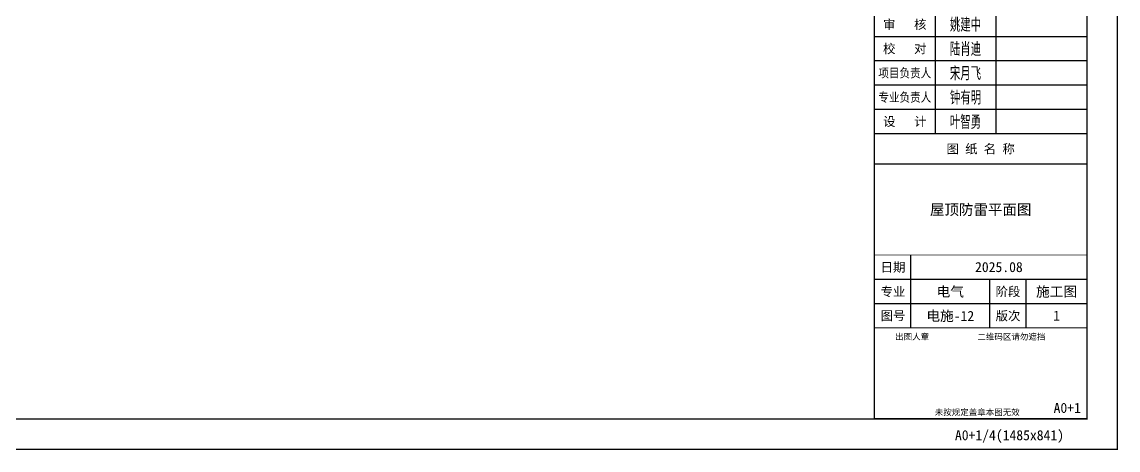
# Model space of a CAD drawing. Extents: x -1396510 to 1250330, y -1892470 to 1623980.
# Drawn here: x -150598 to -96447, y -957638 to -936488 of the extents above; entities that cross this region are included whole.
import ezdxf
from ezdxf.enums import TextEntityAlignment as Align

# ---------------------------------------------------------------- set-up
doc = ezdxf.new("R2010")
doc.units = 0
doc.header["$LTSCALE"] = 1000
doc.header["$MEASUREMENT"] = 0
doc.layers.get('Defpoints').update_dxf_attribs({"color": 210})
for name, color, linetype in [('0-cxFrame', 155, 'Continuous'), ('99平面图例外参$0$A-HATCH-2', 251, 'Continuous'), ('A-SFCE', 30, 'Continuous'), ('E-电气标注', 84, 'Continuous'), ('qianming', 155, 'Continuous'), ('参考线', 8, 'Continuous')]:
    doc.layers.add(name, color=color, linetype=linetype)
doc.layers.add('0-cxText', color=131, linetype='Continuous', lineweight=25)
doc.layers.add('A-云线2', color=3, linetype='Continuous', plot=False)
doc.styles.add('BZHZ', font='bzxw', dxfattribs={"width": 0.8, "bigfont": 'bzhz'})
doc.styles.add('cx_biaoti', font='')
doc.styles.add('cx_tuming', font='simhei.ttf')
doc.styles.add('cx_tuqian1', font='')
doc.styles.add('黑体', font='simhei.ttf', dxfattribs={"height": 12})
doc.styles.get('cx_biaoti').set_extended_font_data('SimSun')
doc.styles.get('cx_tuqian1').set_extended_font_data('SimSun')

# ---------------------------------------------------------------- blocks, each defined once
blk = doc.blocks.new('w42343eeee')
blk.add_wipeout([(367285, 568212), (365883, 568215), (365906, 578415), (367306, 578412)]).dxf.layer = '参考线'
at = {"layer": '99平面图例外参$0$A-HATCH-2'}
h = blk.add_hatch(dxfattribs=at)
h.set_pattern_fill('ANSI33', color=256, scale=75)
h.set_pattern_definition([(45, (1135667.22, 924695.12), (-168.3798, 168.3798), []), (45, (1135835.6, 924695.12), (-168.3798, 168.3798), [119.0625, -59.53125])])
h.paths.add_polyline_path([(366843, 550430), (365843, 550432)])
h.paths.add_polyline_path([(365906, 578415), (367306, 578412), (367283, 568212), (365883, 568215)])
at = {"layer": 'E-电气标注', "color": 1, "const_width": 5}
blk.add_lwpolyline([(365906, 578415), (365883, 568215), (367283, 568212), (367306, 578412)], close=True, dxfattribs=at)
blk = doc.blocks.new('世赫2#厂房屋顶0821')
at = {"layer": 'A-SFCE', "xscale": -1}
for p in [(503886, -647558.6), (506486, -647552.7)]:
    blk.add_blockref('w42343eeee', p, dxfattribs=at)
at = {"layer": 'A-SFCE'}
for p in [(-220886, -647552.7), (-218286, -647558.6), (-215686, -647564.5)]:
    blk.add_blockref('w42343eeee', p, dxfattribs=at)
at = {"layer": 'A-SFCE', "rotation": 0.1299683941899633}
blk.add_blockref('w42343eeee', (-211773, -648398.9), dxfattribs=at)
blk = doc.blocks.new('zjcx_lan_qianzi(Dragon)')
for p, q in [((-7000, 4800), (0, 4800)), ((-5000, 4800), (-5000, 0)), ((-3000, 4800), (-3000, 0)), ((-7000, 4000), (0, 4000)), ((-7000, 3200), (0, 3200)), ((-7000, 2400), (0, 2400)), ((-7000, 1600), (0, 1600)), ((-7000, 800), (0, 800))]:
    blk.add_line(p, q)
at = {"const_width": 30}
blk.add_lwpolyline([(-7000, 5600), (0, 5600)], dxfattribs=at)
blk.add_lwpolyline([(-7000, 5600), (0, 5600), (0, 0), (-7000, 0)], close=True, dxfattribs=at)
at = {"style": 'cx_biaoti'}
for s, p in [('签  字  栏', (-3500, 5200)), ('审   定', (-6000, 4400)), ('审   核', (-6000, 3600)), ('校   对', (-6000, 2800)), ('设   计', (-6000, 400))]:
    blk.add_text(s, height=300, dxfattribs=at).set_placement(p, align=Align.MIDDLE)
at = {"style": 'cx_biaoti', "width": 0.85}
for s, p in [('项目负责人', (-6000, 2000)), ('专业负责人', (-6000, 1200))]:
    blk.add_text(s, height=300, dxfattribs=at).set_placement(p, align=Align.MIDDLE)
blk = doc.blocks.new('T-签字(Dragon)')
at = {"layer": '0-cxFrame'}
blk.add_blockref('zjcx_lan_qianzi(Dragon)', (0, 0), dxfattribs=at)
at = {"layer": 'qianming', "style": 'BZHZ', "width": 0.8}
for s, p in [('杨永良', (-4000, 4400)), ('姚建中', (-4000, 3600)), ('陆肖迪', (-4000, 2800)), ('宋月飞', (-4000, 2000)), ('钟有明', (-4000, 1200)), ('叶智勇', (-4000, 400))]:
    blk.add_text(s, height=450, dxfattribs=at).set_placement(p, align=Align.MIDDLE)
blk = doc.blocks.new('zjcx_lan_tuming(Dragon)')
for p, q in [((-7000, 8400), (0, 8400)), ((-5800, 3000), (-5800, 5400)), ((-7000, 4600), (0, 4600)), ((-3200, 3000), (-3200, 4600)), ((-2000, 3000), (-2000, 4600)), ((-7000, 3800), (0, 3800))]:
    blk.add_line(p, q)
at = {"const_width": 30}
for points in [[(-7000, 9400), (0, 9400)], [(-7000, 5400), (0, 5400)], [(-7000, 3000), (0, 3000)], [(-7000, 0), (0, 0)]]:
    blk.add_lwpolyline(points, dxfattribs=at)
blk.add_lwpolyline([(-7000, 9400), (0, 9400), (0, 0), (-7000, 0)], close=True)
at = {"style": 'cx_biaoti'}
for s, p in [('图 纸 名 称', (-3500, 8900)), ('日期', (-6388, 5000)), ('专业', (-6388, 4200)), ('阶段', (-2600, 4200)), ('图号', (-6388, 3400)), ('版次', (-2600, 3400))]:
    blk.add_text(s, height=300, dxfattribs=at).set_placement(p, align=Align.MIDDLE)
for s, p in [('出图人章', (-6316, 2607)), ('二维码区请勿遮挡', (-3609, 2607)), ('未按规定盖章本图无效', (-5013, 120))]:
    blk.add_text(s, height=200, dxfattribs=at).set_placement(p)
blk = doc.blocks.new('T-图签(Dragon)')
blk.add_blockref('zjcx_lan_tuming(Dragon)', (0, 0))
at = {"color": 3, "style": 'cx_biaoti'}
for s, p in [('2025.08', (-2900, 5000)), ('电气', (-4500, 4200)), ('施工图', (-1000, 4200))]:
    blk.add_text(s, height=330, dxfattribs=at).set_placement(p, align=Align.MIDDLE)
blk = doc.blocks.new('zjcx_T0(Dragon)')
at = {"layer": '0-cxFrame', "const_width": 50}
blk.add_lwpolyline([(0, 82100), (-7000, 82100), (-7000, 0), (0, 0)], close=True, dxfattribs=at)
at = {"layer": '0-cxFrame'}
for name, p in [('T-签字(Dragon)', (0, 9400)), ('T-图签(Dragon)', (0, 0))]:
    blk.add_blockref(name, p, dxfattribs=at)
blk = doc.blocks.new('TK22.A0+1 L(Dragon)')
at = {"layer": '0-cxFrame', "color": 7, "const_width": 0.5}
blk.add_lwpolyline([(0, 0), (-1485, 0), (-1485, 841), (0, 841)], close=True, dxfattribs=at)
at = {"layer": '0-cxFrame', "const_width": 0.5}
for points in [[(-80, 10), (-1465, 10), (-1465, 831), (-80, 831)], [(-10, 10), (-80, 10), (-80, 831), (-10, 831)]]:
    blk.add_lwpolyline(points, close=True, dxfattribs=at)
at = {"layer": '0-cxFrame', "xscale": 0.01, "yscale": 0.01, "zscale": 0.01}
blk.add_blockref('zjcx_T0(Dragon)', (-10, 10), dxfattribs=at)
at = {"style": '黑体', "flags": 4}
blk.add_attdef('图幅', text='', height=3.3, dxfattribs=at).set_placement((-40, 3), align=Align.RIGHT)
at = {"layer": '0-cxFrame', "style": '黑体'}
blk.add_text('(1485x841)', height=3.3, dxfattribs=at).set_placement((-40, 3))
at = {"layer": '0-cxText', "flags": 4}
for tag, height, style, p in [('建设单位', 3.5, 'cx_tuming', (-45, 240)), ('项目名称', 3.5, 'cx_tuming', (-45, 210)), ('子项名称', 3.5, 'cx_tuming', (-45, 180)), ('工程编号', 3.3, 'cx_tuqian1', (-35, 165)), ('图名1', 3.5, 'cx_tuming', (-45, 87)), ('图名2', 3.5, 'cx_tuming', (-45, 79)), ('图名3', 3.5, 'cx_tuming', (-45, 71)), ('出图日期', 3.3, 'cx_tuqian1', (-39, 60)), ('专业', 3.3, 'cx_tuqian1', (-55, 52)), ('图号', 3.3, 'cx_tuqian1', (-55, 44)), ('版次', 3.3, 'cx_tuqian1', (-20, 44))]:
    blk.add_attdef(tag, text='', height=height, dxfattribs=dict(at, style=style)).set_placement(p, align=Align.MIDDLE)
at = {"layer": 'Defpoints', "color": 6, "flags": 4}
for tag, height, style, p in [('tufu', 3.3, '黑体', (-12, 12)), ('dwfname', 4, 'cx_tuqian1', (-80, 3))]:
    blk.add_attdef(tag, text='', height=height, dxfattribs=dict(at, style=style)).set_placement(p, align=Align.RIGHT)

msp = doc.modelspace()

# ---------------------------------------------------------------- block references
at = {"layer": 'A-云线2'}
msp.add_blockref('世赫2#厂房屋顶0821', (-285154.2, -846350), dxfattribs=at)

# ---------------------------------------------------------------- next in the draw order: block references
at = {"layer": '0-cxFrame'}
ref = msp.add_blockref('TK22.A0+1 L(Dragon)', (-96485, -957600), dxfattribs=dict(at, xscale=150, yscale=150, zscale=150))
ref.add_attrib('图名2', '屋顶防雷平面图', dxfattribs={"layer": '0-cxText', "height": 525, "style": 'cx_tuming'}).set_placement((-103235, -945750), align=Align.MIDDLE)
ref.add_attrib('图号', '电施-12', dxfattribs={"layer": '0-cxText', "height": 495, "style": 'cx_tuqian1'}).set_placement((-104735, -951000), align=Align.MIDDLE)
ref.add_attrib('版次', '1', dxfattribs={"layer": '0-cxText', "height": 495, "style": 'cx_tuqian1'}).set_placement((-99485, -951000), align=Align.MIDDLE)
ref.add_attrib('图幅', 'A0+1/4', dxfattribs={"layer": '0', "height": 495, "style": '黑体'}).set_placement((-102485, -957150), align=Align.RIGHT)
ref.add_attrib('tufu', 'A0+1', dxfattribs={"layer": 'Defpoints', "color": 6, "height": 495, "style": '黑体'}).set_placement((-98285, -955800), align=Align.RIGHT)

doc.saveas('drawing.dxf')
